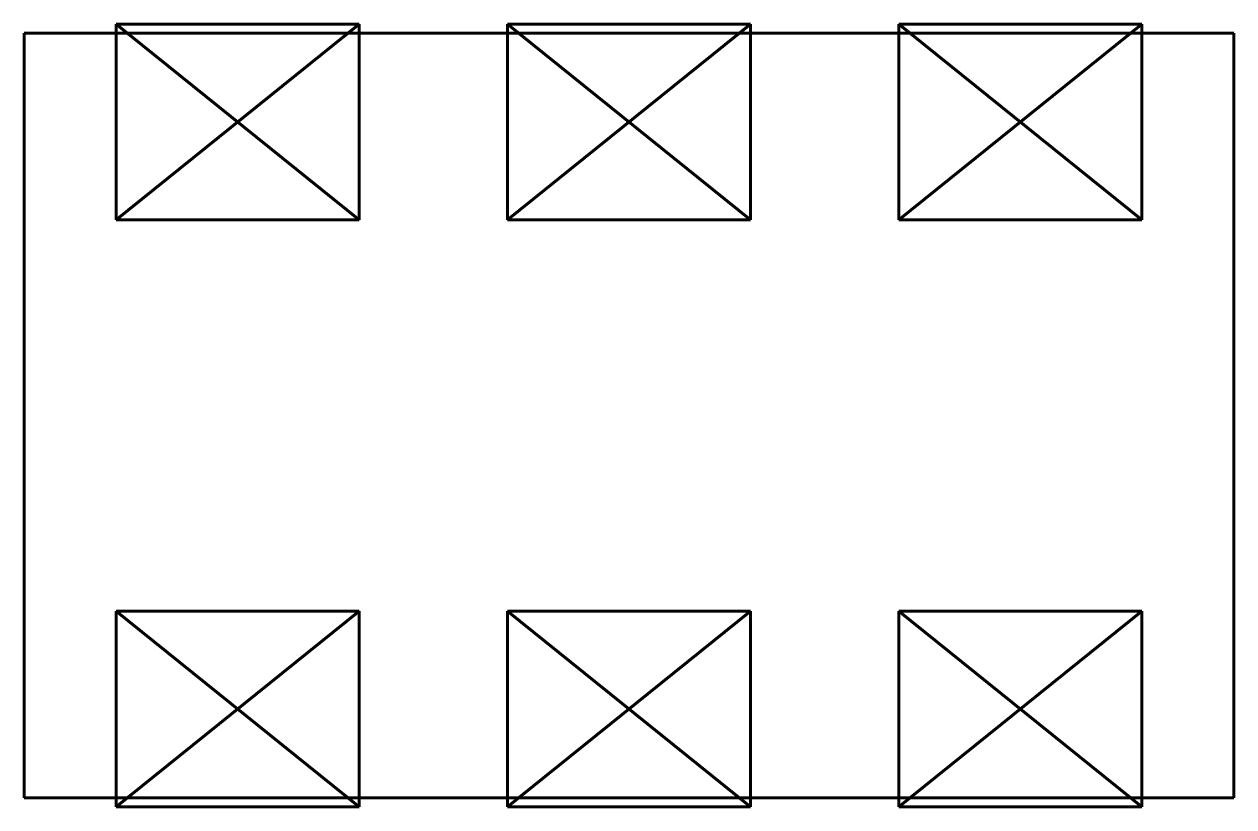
# Model space of a CAD drawing. Header units: millimetres. Extents: x -1.02 to 1.02, y -0.66 to 0.66.
import ezdxf

# ---------------------------------------------------------------- set-up
doc = ezdxf.new("R2010")
doc.units = ezdxf.units.MM
doc.linetypes.add('K5LT_BASIC', pattern=[0])

# ---------------------------------------------------------------- blocks, each defined once
blk = doc.blocks.new('U0')
at = {"color": 150, "linetype": 'K5LT_BASIC', "lineweight": 60, "true_color": 0x0080ff}
for p, q in [((0.205, 0.66), (-0.205, 0.66)), ((-0.205, 0.66), (-0.205, 0.33)), ((0.205, 0.33), (0.205, 0.66)), ((-0.205, 0.33), (0.205, 0.33))]:
    blk.add_line(p, q, dxfattribs=at)
blk = doc.blocks.new('U1')
at = {"color": 150, "linetype": 'K5LT_BASIC', "lineweight": 60, "true_color": 0x0080ff}
for p, q in [((-0.455, 0.66), (-0.865, 0.66)), ((-0.865, 0.66), (-0.865, 0.33)), ((-0.455, 0.33), (-0.455, 0.66)), ((-0.865, 0.33), (-0.455, 0.33))]:
    blk.add_line(p, q, dxfattribs=at)
blk = doc.blocks.new('U2')
at = {"color": 150, "linetype": 'K5LT_BASIC', "lineweight": 60, "true_color": 0x0080ff}
for p, q in [((0.865, 0.66), (0.455, 0.66)), ((0.455, 0.66), (0.455, 0.33)), ((0.865, 0.33), (0.865, 0.66)), ((0.455, 0.33), (0.865, 0.33))]:
    blk.add_line(p, q, dxfattribs=at)
blk = doc.blocks.new('U3')
at = {"color": 150, "linetype": 'K5LT_BASIC', "lineweight": 60, "true_color": 0x0080ff}
for p, q in [((0.205, -0.33), (-0.205, -0.33)), ((-0.205, -0.33), (-0.205, -0.66)), ((0.205, -0.66), (0.205, -0.33)), ((-0.205, -0.66), (0.205, -0.66))]:
    blk.add_line(p, q, dxfattribs=at)
blk = doc.blocks.new('U4')
at = {"color": 150, "linetype": 'K5LT_BASIC', "lineweight": 60, "true_color": 0x0080ff}
for p, q in [((-0.455, -0.33), (-0.865, -0.33)), ((-0.865, -0.33), (-0.865, -0.66)), ((-0.455, -0.66), (-0.455, -0.33)), ((-0.865, -0.66), (-0.455, -0.66))]:
    blk.add_line(p, q, dxfattribs=at)
blk = doc.blocks.new('U5')
at = {"color": 150, "linetype": 'K5LT_BASIC', "lineweight": 60, "true_color": 0x0080ff}
for p, q in [((0.865, -0.33), (0.455, -0.33)), ((0.455, -0.33), (0.455, -0.66)), ((0.865, -0.66), (0.865, -0.33)), ((0.455, -0.66), (0.865, -0.66))]:
    blk.add_line(p, q, dxfattribs=at)
blk = doc.blocks.new('U6')
at = {"color": 150, "linetype": 'K5LT_BASIC', "lineweight": 60, "true_color": 0x0080ff}
for p, q in [((1.02, 0.645), (-1.02, 0.645)), ((-1.02, 0.645), (-1.02, -0.645)), ((1.02, -0.645), (1.02, 0.645)), ((-1.02, -0.645), (1.02, -0.645))]:
    blk.add_line(p, q, dxfattribs=at)

msp = doc.modelspace()

# ---------------------------------------------------------------- linework, layer by layer
at = {"color": 150, "linetype": 'K5LT_BASIC', "lineweight": 60, "true_color": 0x0080ff}
for p, q in [((-0.865, 0.33), (-0.455, 0.66)), ((-0.455, 0.33), (-0.865, 0.66)), ((-0.205, 0.33), (0.205, 0.66)), ((0.205, 0.33), (-0.205, 0.66)), ((0.455, 0.33), (0.865, 0.66)), ((0.865, 0.33), (0.455, 0.66)), ((-0.865, -0.66), (-0.455, -0.33)), ((-0.455, -0.66), (-0.865, -0.33)), ((-0.205, -0.66), (0.205, -0.33)), ((0.205, -0.66), (-0.205, -0.33)), ((0.455, -0.66), (0.865, -0.33)), ((0.865, -0.66), (0.455, -0.33))]:
    msp.add_line(p, q, dxfattribs=at)

# ---------------------------------------------------------------- block references
for name in ['U1', 'U0', 'U2', 'U6', 'U4', 'U3', 'U5']:
    msp.add_blockref(name, (0, 0))

doc.saveas('drawing.dxf')
